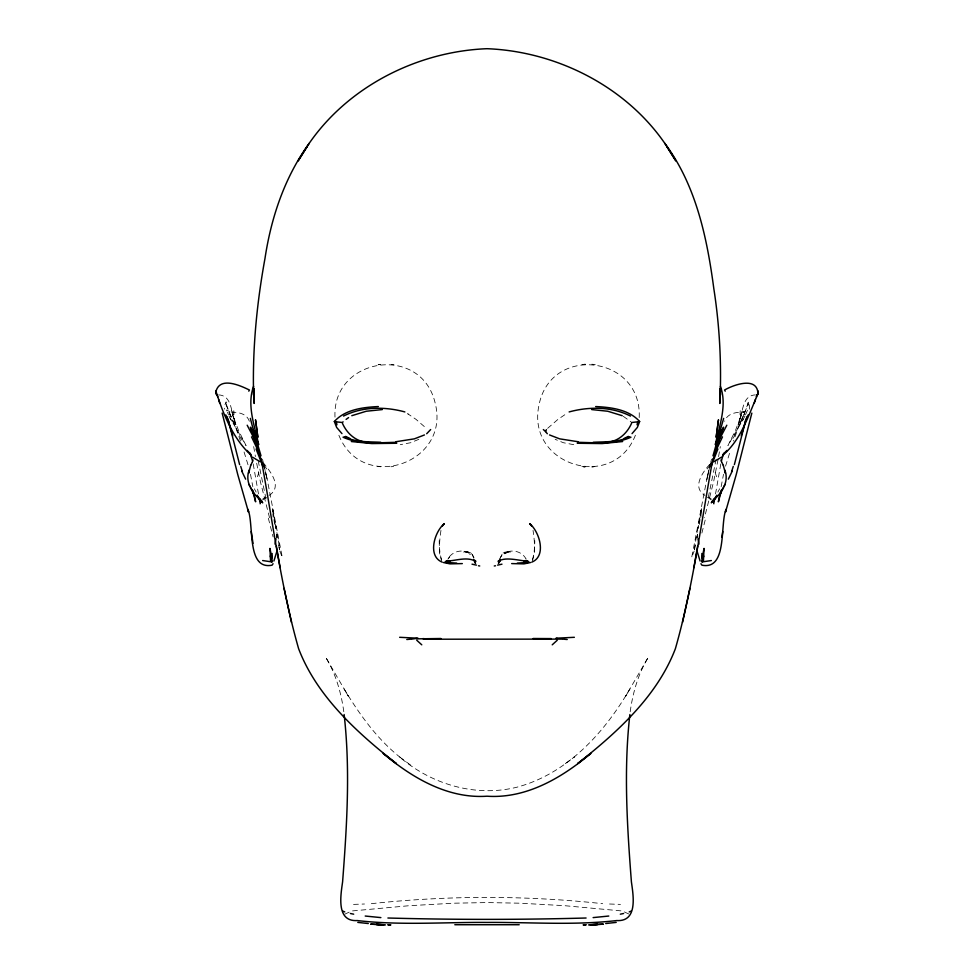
<?xml version="1.0" encoding="UTF-8"?>
<svg xmlns="http://www.w3.org/2000/svg" width="974" height="974" viewBox="0 0 974 974"><rect width="100%" height="100%" fill="white"/><g stroke="black" fill="none" stroke-linecap="round" stroke-linejoin="round"><path stroke-width="0.73" stroke-dasharray="4.87 3.65" d="M699.429 524.353L701.39 508.805L698.017 528.565L701.39 508.805L700.915 517.243M439.201 540.692L439.481 552.757L441.502 560.732M749.663 409.141L749.469 405.793L747.825 401.86L748.129 405.099L748.324 403.966L739.254 424.834L733.507 441.088M639.188 417.59C642.268 355.425 550.383 344.017 538.902 405.537C526.228 466.181 615.215 492.467 636.095 433.369M234.49 423.02L233.784 410.687M739.51 423.02L740.216 410.687M694.316 549.726L698.041 525.863M697.226 537.648L697.64 534.653M440.966 530.404C439.554 540.083 438.373 550.48 441.697 559.88M630.19 711.775C632.832 692.599 638.274 673.594 648.453 657L625.758 696.069L629.874 688.959C604.416 732.801 567.172 773.867 516.646 787.272C475.275 797.487 431.117 784.253 399.243 756.664L410.444 764.967M716.134 459.229L708.001 498.895M721.162 486.671L723.512 474.277M715.525 493.928L720.797 463.904M718.581 456.611L720.322 446.579M718.082 459.472L713.613 481.74L704.458 517.718M696.885 538.025L697.603 534.373M707.307 476.749L691.698 557.42L694.17 551.053M694.462 549.701L695.606 544.308L694.766 545.732M710.57 462.857L706.856 479.512L710.509 463.514M707.587 475.361L710.448 463.575M710.801 462.102L711.507 459.156M701.877 533.058L705.675 518.168M725.569 466.144L729.928 451.985M748.446 402.213L743.893 414.814L732.46 440.005M257.38 476.761L258.828 472.694M532.303 559.88C535.627 550.48 534.446 540.083 533.034 530.404M532.498 560.732L534.519 552.757L534.799 540.692M745.548 414.717L747.557 409.981L742.882 412.221L744.014 412.112C736.624 412.039 727.42 413.061 724.632 421.279M500.186 558.297L501.756 554.778M739.424 425.114L745.037 412.404M740.35 415.277L742.468 410.395M499.589 558.881L503.692 552.343L509.512 551.71L506.833 552.088C513.919 549.336 522.709 552.173 526.13 559.186L524.438 556.97M745.061 415.947L727.931 445.605L735.54 430.277L741.348 414.863L738.134 424.64C743.284 415.265 740.751 395.59 755.361 394.884M717.862 492.113L719.652 488.778M742.358 420.975L743.296 419.356M447.87 559.186L449.562 556.97L447.93 559.125C451.619 551.528 461.834 548.812 468.993 553.037L464.525 551.284M709.681 464.342C702.546 472.341 691.735 487.499 704.945 495.437M707.246 468.957L709.644 465.755M503.12 552.976L505.908 552.221M547.644 428.329L558.017 419.331L566.393 413.694L565.711 414.072M509.171 551.394C499.747 556.483 502.036 554.742 509.475 551.284M269.055 495.437C283.227 486.659 269.761 470.771 262.81 462.175M262.785 498.98L264.611 497.556M573.467 757.65L574.757 756.664L563.556 764.967M262.481 500.112L266.608 497.166M505.92 552.538L505.007 553.037L508.562 551.613L506.139 552.416M344.759 914.209L351.675 910.994L409.25 905.698L453.701 903.202L487 902.569L520.299 903.202L564.75 905.698L622.325 910.994L629.241 914.209M418.844 439.323L410.626 442.72L400.253 444.68M393.569 466.388L391.024 466.777M581.892 364.556L585.362 364.215L583.499 364.373M593.653 466.765L591.79 466.911L595.26 466.57M463.539 552.063C468.908 549.786 473.096 554.011 474.411 558.881M371.338 903.677C448.162 895.337 525.838 895.337 602.663 903.677M467.082 551.698L464.488 551.71L468.482 552.769L465.438 551.613M468.092 552.221L470.88 552.976M353.538 904.396L364.471 904.006M609.529 904.006L620.462 904.396M338.879 435.256C362.121 493.343 450.341 463.721 435.281 403.553C421.438 342.629 329.614 357.653 335.166 419.599M591.79 364.215L595.26 364.556M581.892 466.57L585.362 466.911M391.098 364.361L393.971 364.739M380.603 466.777L377.729 466.388M583.329 466.741L584.741 466.863L583.438 466.741M506.918 551.698L510.461 552.063M218.639 394.884C233.249 395.59 230.716 415.265 235.866 424.64L232.652 414.863L238.46 430.277L246.069 445.605L228.939 415.947M573.747 444.68L563.374 442.72L555.156 439.323M468.08 552.538L464.829 551.394L470.381 554.51M408.289 414.072L407.607 413.694L415.983 419.331L426.356 428.329M623.275 416.324L630.933 421.779M707.392 497.166L711.519 500.112M709.389 497.556L711.215 498.98M400.533 757.65C376.95 738.974 359.528 714.429 344.126 688.959L348.242 696.069L325.547 657C335.726 673.594 341.168 692.599 343.81 711.775M264.356 465.755L266.754 468.957M279.684 549.726L278.394 544.308L279.538 549.701M229.901 417.956L231.642 420.975M249.368 421.279C246.58 413.061 237.376 412.039 229.986 412.112L231.118 412.221L226.443 409.981L228.123 413.889M254.348 488.778L256.138 492.113M472.244 554.778L473.814 558.297M241.54 440.005L230.108 414.814L225.554 402.213M228.963 412.404L234.576 425.114M231.532 410.395L233.65 415.277M227.49 412.27L228.452 414.717M279.83 551.053L282.302 557.42L266.693 476.749M715.172 472.694L716.62 476.761M240.493 441.088L234.746 424.834L225.676 403.966L225.871 405.099L226.175 401.86L224.531 405.793L224.337 409.141M244.072 451.985L248.431 466.144M269.542 517.718L260.387 481.74L255.918 459.472M268.325 518.168L272.123 533.058M272.452 534.349L273.097 536.918M265.999 498.895L257.867 459.229M262.493 459.156L263.199 462.102M263.552 463.575L266.413 475.361M263.491 463.514L267.144 479.512L263.43 462.857M253.203 463.904L258.475 493.928M250.488 474.277L252.838 486.671M279.234 545.732L272.61 508.805L273.085 517.243M276.397 534.373L277.115 538.025M253.678 446.579L255.419 456.611M276.36 534.653L276.774 537.648M274.571 524.353L272.61 508.805L275.983 528.565L275.959 525.863M378.131 364.739L380.676 364.349L378.131 364.739"/><path stroke-width="1.46" d="M711.361 560.537L702.096 561.937L701.84 553.5M378.338 406.56C363.01 407.278 345.149 409.457 334.35 421.511L336.651 427.44L341.959 433.625M334.35 421.511L336.249 421.815L336.943 424.798M723.67 454.529C741.457 438.897 748.531 414.912 757.967 393.886C757.577 376.207 734.006 384.584 724.546 390.026L725.216 391.171M253.751 389.344L253.605 395.115C252.339 349.301 256.759 303.559 264.977 258.5C271.162 217.446 284.7 177.134 309.221 143.3C348.875 85.968 417.943 51.391 487 48.7C556.057 51.391 625.125 85.968 664.779 143.3C696.118 185.401 707.063 237.753 713.832 288.73C719.725 326.655 721.71 365.128 719.847 403.455L720.346 388.139L720.395 395.115L720.249 389.344M215.851 391.84C219.71 376.195 239.835 385.363 249.441 390.026L248.784 391.171M757.967 393.886L758.125 390.976L758.149 391.84M703.398 561.414L704.056 548.399L702.132 557.883L703.703 556.032L702.096 561.937M272.16 553.5L271.904 561.937L262.639 560.537M276.007 538.732L275.009 544.137M629.874 714.526C623.555 770.142 627.146 826.281 631.408 881.908C633.331 895.605 637.994 921.915 616.676 920.564C573.674 925.531 530.185 922.122 487 922.439C443.815 922.122 400.326 925.531 357.324 920.564C336.006 921.915 340.669 895.605 342.592 881.908C346.854 826.281 350.445 770.142 344.126 714.526M547.315 433.734L545.574 431.579L546.39 429.668M716.121 437.606L718.483 419.794L716.207 436.62M700.939 563.702L701.925 565.188C727.846 570.301 719.689 524.231 726.08 509.329L725.508 512.056L736.174 474.813L751.843 413.086M713.674 502.621L714.064 500.088L713.747 501.61L716.779 495.206M721.892 537.283L722.781 531.536M252.522 461.749L252.85 459.691M712.846 458.973C701.17 522.344 693.098 586.652 675.372 648.733C657.133 696.447 616.846 732.643 577.692 763.543L590.841 753.389C561.901 777.812 526.216 798.875 487 796.208C447.784 798.875 412.099 777.812 383.159 753.389L396.308 763.543C357.154 732.643 316.867 696.447 298.628 648.733C280.902 586.652 272.83 522.344 261.154 458.973M693.841 567.805L697.688 545.988M720.103 493.124L718.374 501.805L721.564 490.044L720.285 494.037L722.927 487.937M721.393 461.019L723.329 454.042M260.143 503.802L260.387 502.56M682.531 622.374L689.933 588.345M411.722 639.114L418.029 638.214M273.889 561.036L276.64 552.185M717.12 441.831L723.56 427.172L712.992 455.808L723.658 418.382M734.372 464.622L745.366 421.669M741.238 435.816L745.853 420.074M726.811 425.212L719.506 439.225L710.898 466.802L717.923 448.99M754.339 402.919L755.386 399.45M731.584 471.672L733.276 466.4M756.238 396.759L756.822 395.018M745.767 420.366L746.973 416.884M720.809 429.376L715.318 444.607C719.311 425.955 727.408 405.147 720.383 386.325M253.617 386.325C246.592 405.147 254.689 425.955 258.682 444.607L253.191 429.376L250.342 418.382M732.351 470.88L728.357 479.147M637.057 424.798L637.751 421.815L639.65 421.511L637.349 427.44L632.041 433.625M250.744 465.255L248.565 473.327L249.174 470.089C244.73 481.619 251.925 492.954 260.703 500.003L257.124 496.29L262.712 502.827L259.741 499.102M250.963 464.975L252.132 462.309M756.871 395.541L758.076 393.192M631.505 423.434C627.658 432.091 620.401 439.517 610.942 441.672M745.329 421.17L748.202 414.924M499.321 561.974L500.344 559.807L498.469 563.24L500.368 559.733M722.282 456.684L724.023 452.922M715.086 452.386L722.477 436.876M498.469 561.194L498.81 560.525L498.201 561.426C504.617 556.799 516.622 560.026 525.193 560.975L523.732 560.695L527.798 561.499L526.264 561.182M307.236 146.344L298.105 160.941L309.221 143.3M724.072 486.014L725.167 484.309M273.061 563.702L272.075 565.188C246.154 570.301 254.311 524.231 247.92 509.329L248.492 512.056L237.826 474.813L222.157 413.086M443.048 525.144L443.767 524.109M714.259 499.102L711.288 502.827L716.876 496.29L713.297 500.003C722.075 492.954 729.27 481.619 724.826 470.089L725.435 473.327L723.256 465.255M343.067 421.779L342.471 422.521L336.249 421.815M442.403 525.972L444.314 523.635C434.392 531.816 427.209 556.166 442.172 562.12M557.262 640.235L552.221 644.825M426.685 433.734L430.654 429.558M725.046 452.326L726.969 450.402M346.099 419.392L348.582 417.603M445.106 561.876L446.506 560.878M713.893 461.737L721.186 457.342M424.445 434.952L414.364 438.848L395.955 441.721M343.518 416.068C362.231 406.523 384.913 406.475 404.867 411.929M624.176 438.385L628.4 436.376M630.982 437.204C614.387 444.741 595.272 442.573 577.521 442.318M629.691 436.717C618.49 442.464 605.414 441.636 593.203 442.269M351.797 415.691L366.236 411.247L382.307 409.579M629.216 911.92L631.298 911.007M530.623 562.509L523.951 563.873L511.679 563.593M531.828 562.12C546.791 556.166 539.608 531.816 529.686 523.635L531.597 525.972M720.675 389.15L721.478 388.906M569.133 411.929C589.087 406.475 611.769 406.523 630.482 416.068M497.58 565.127L501.975 564.177M620.316 914.184L623.616 913.49M447.736 561.182L446.202 561.499L450.268 560.695L448.807 560.975C457.5 560.196 467.849 556.629 475.799 561.426L475.19 560.525L475.531 561.194M622.654 441.539L602.127 443.572L577.265 443.267M494.268 565.979L495.51 565.772M637.751 421.815L631.529 422.521M608.787 916.035L593.117 917.605M616.213 922.39L605.706 923.535M416.957 638.847L440.918 638.506M406.779 639.516L410.821 639.151M528.091 562.461L517.304 563.082M423.556 639.224L562.278 639.114M588.527 924.91L603.393 924.18L589.891 924.728M555.971 638.214L574.368 637.3M396.479 442.318C378.728 442.573 359.613 444.741 343.018 437.204M396.735 443.267L371.873 443.572L351.346 441.539M586.092 918.007C520.067 919.821 453.933 919.821 387.908 918.007M592.594 924.667L597.683 924.448L590.414 924.667M586.044 924.801L583.134 924.886L585.837 924.825M454.809 924.728L519.191 924.728M533.082 638.506L551.138 638.591M462.321 563.593L450.049 563.873L443.377 562.509M543.662 639.151L550.444 639.224M381.406 924.667L370.607 924.18L384.109 924.728M388.163 924.825L390.866 924.886L387.956 924.801M380.797 442.269C368.586 441.636 355.51 442.464 344.309 436.717M383.586 924.667L376.317 924.448L385.473 924.91M399.632 637.3L417.128 638.165M456.696 563.082L445.909 562.461M595.662 406.56C610.99 407.278 628.851 409.457 639.65 421.511M591.693 409.579L607.764 411.247L622.203 415.691M563.179 639.151L567.221 639.516M422.862 638.591L430.338 639.151M380.883 917.605L365.213 916.035M368.294 923.535L357.787 922.39M578.045 441.721L559.636 438.848L549.555 434.952M478.49 565.772L479.732 565.979M472.025 564.177L476.42 565.127M350.384 913.49L353.684 914.184M252.522 388.906L253.325 389.15M363.058 441.672C353.599 439.517 346.342 432.091 342.495 423.434M342.702 911.007L344.784 911.92M345.6 436.376L349.824 438.385M473.681 560.001L474.995 560.671M543.346 429.558L545.574 431.579M252.814 457.342L260.107 461.737M527.494 560.878L528.894 561.876M421.779 644.825L416.738 640.235M250.33 454.529C232.713 437.947 222.997 413.512 215.875 390.976L216.033 393.886M247.031 450.402L248.954 452.326M530.233 524.109L530.952 525.144M215.924 393.192L217.129 395.541M474.679 561.974L475.531 563.276L473.656 559.807M245.643 479.147L241.649 470.88M248.833 484.309L249.928 486.014M664.779 143.3L675.895 160.941L666.764 146.344M257.221 495.206L260.253 501.61L259.936 500.088L260.326 502.621M247.189 425.212L254.494 439.225L261.008 455.808L253.191 429.376M251.073 487.937L253.715 494.037L252.436 490.044L255.626 501.805L253.897 493.124M251.523 436.876L258.914 452.386L263.102 466.802L256.077 448.99M249.977 452.922L252.607 461.019M225.798 414.924L228.671 421.17M721.868 462.309L723.037 464.975M256.88 441.831L250.44 427.172L258.914 452.386M697.36 552.185L700.111 561.036M250.671 454.042L251.718 456.684M227.027 416.884L228.233 420.366M217.178 395.018L217.762 396.759M228.147 420.074L232.762 435.816M240.724 466.4L242.416 471.672M228.634 421.669L239.628 464.622M218.614 399.45L219.661 402.919M698.991 544.137L697.993 538.732M271.904 561.937L270.297 556.032L269.944 548.399L271.868 557.883L270.297 556.032L270.602 561.414M556.872 638.165L557.043 638.847M284.067 588.345L291.47 622.374M713.613 502.56L713.857 503.802M276.312 545.988L280.159 567.805M721.15 459.691L721.478 461.749M251.219 531.536L253.021 543.37M257.793 436.62L255.517 419.794L257.879 437.606M254.031 399.462L253.654 388.139L254.153 403.455L254.031 399.462"/></g></svg>
